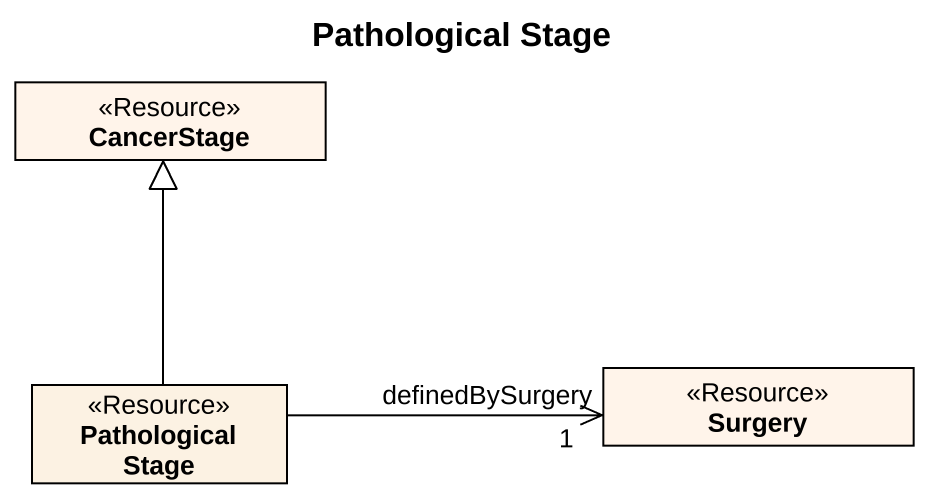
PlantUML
@startuml
title Pathological Stage
hide circle
hide empty members
class CancerStage <<Resource>> #FFF4EA
class "Pathological Stage" as Pathological_Stage <<Resource>>
class Surgery <<Resource>> #FFF4EA
Pathological_Stage -up-|> CancerStage
Pathological_Stage -right-> "definedBySurgery\n1" Surgery
@enduml
